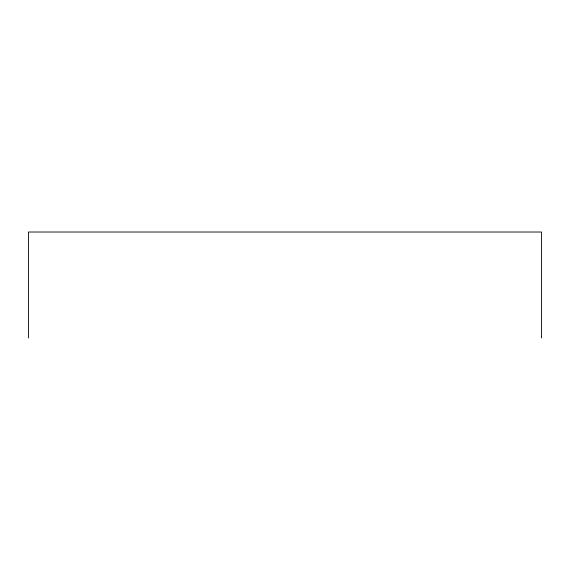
<?xml version="1.0" encoding="UTF-8"?>
<svg xmlns="http://www.w3.org/2000/svg" width="570" height="570" viewBox="0 0 570 570"><rect width="100%" height="100%" fill="white"/><g stroke="black" fill="none" stroke-linecap="round" stroke-linejoin="round"><path stroke-width="0.85" d="M541.5 337.982L541.5 232.018L28.5 232.018L28.5 337.982"/></g></svg>
